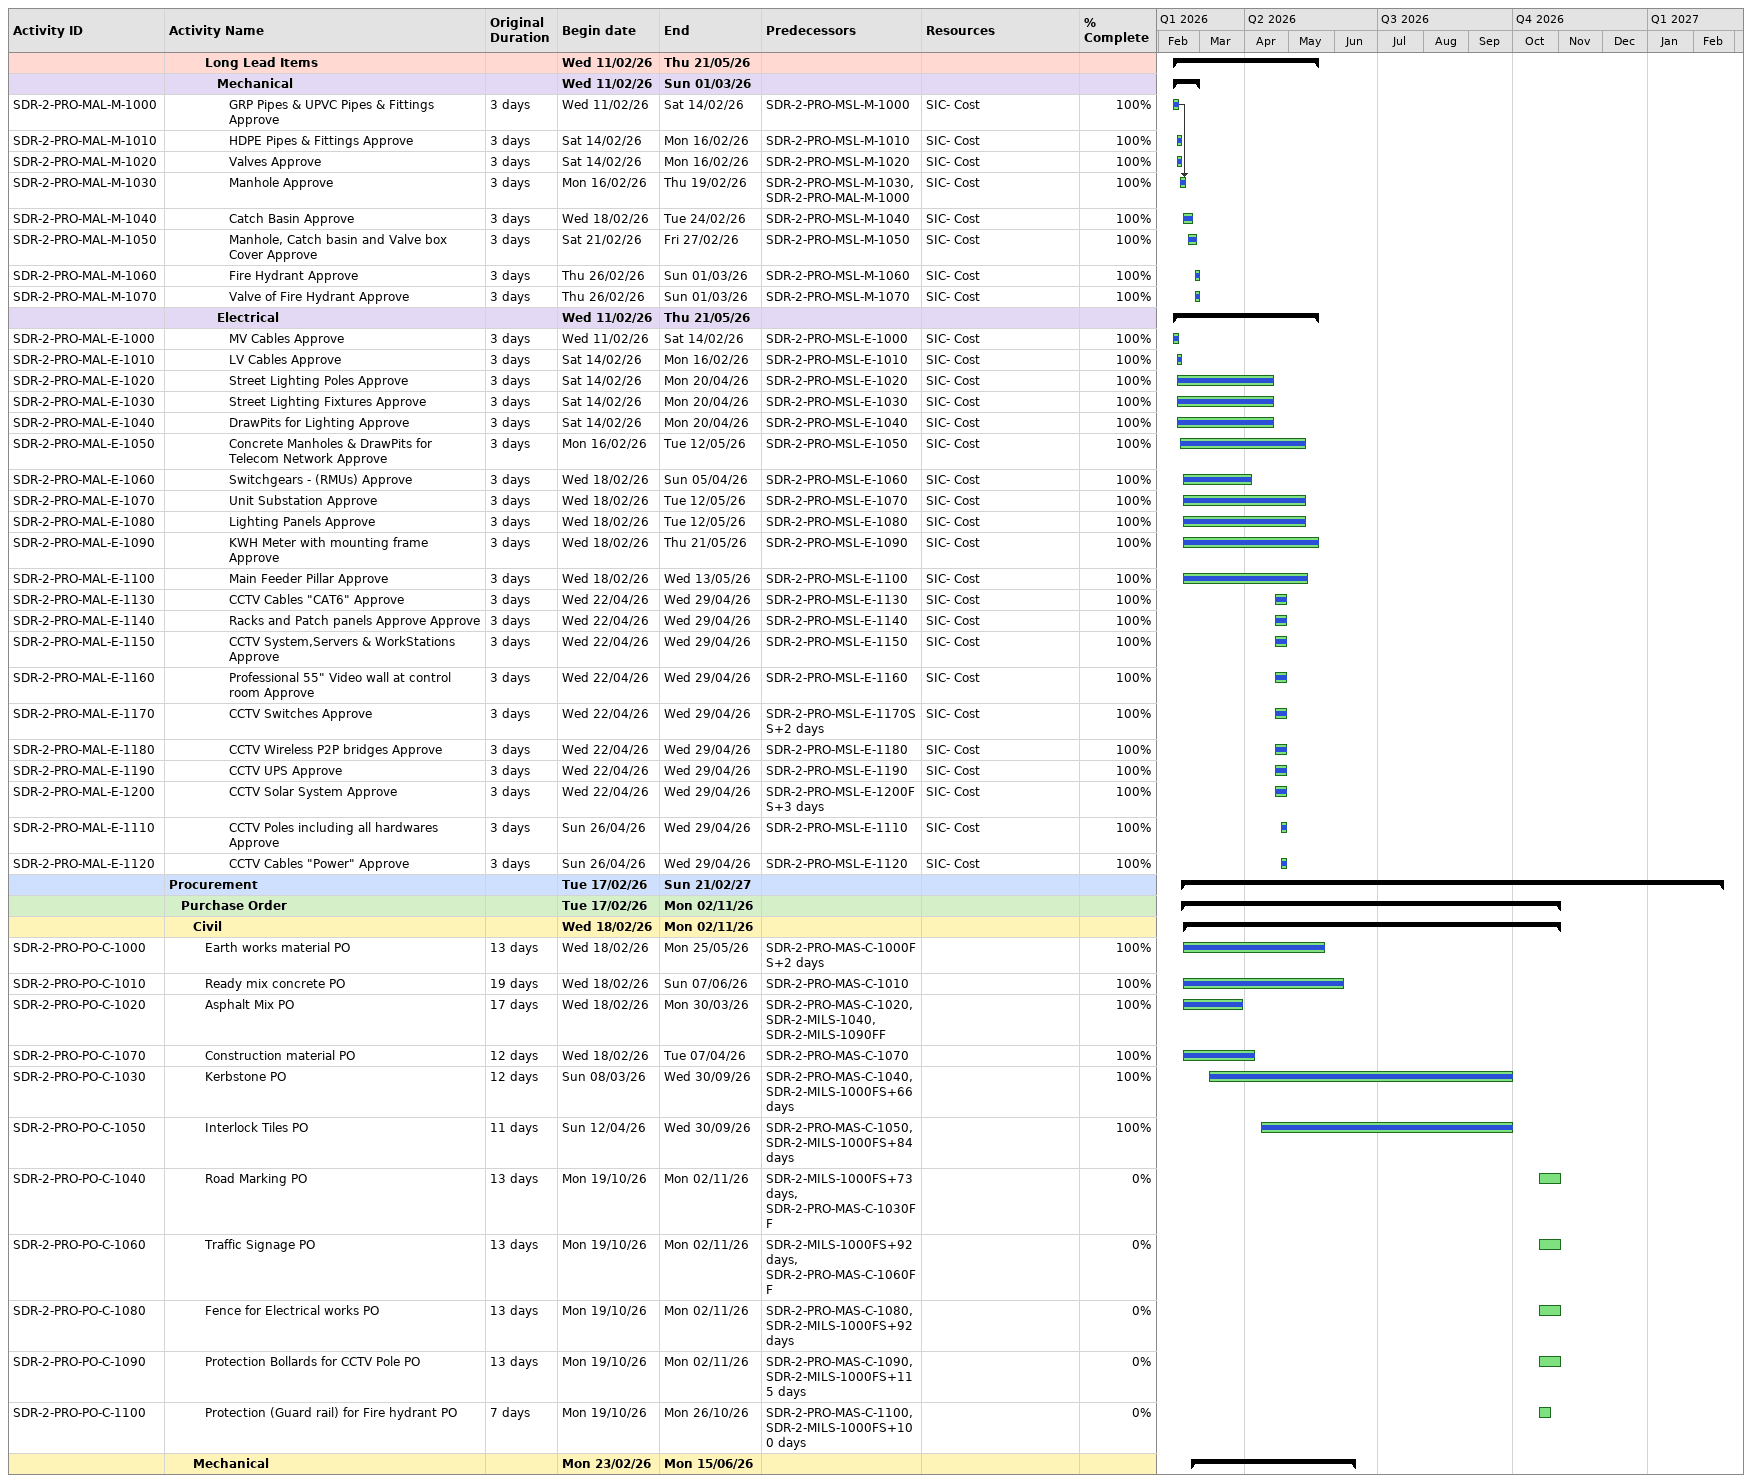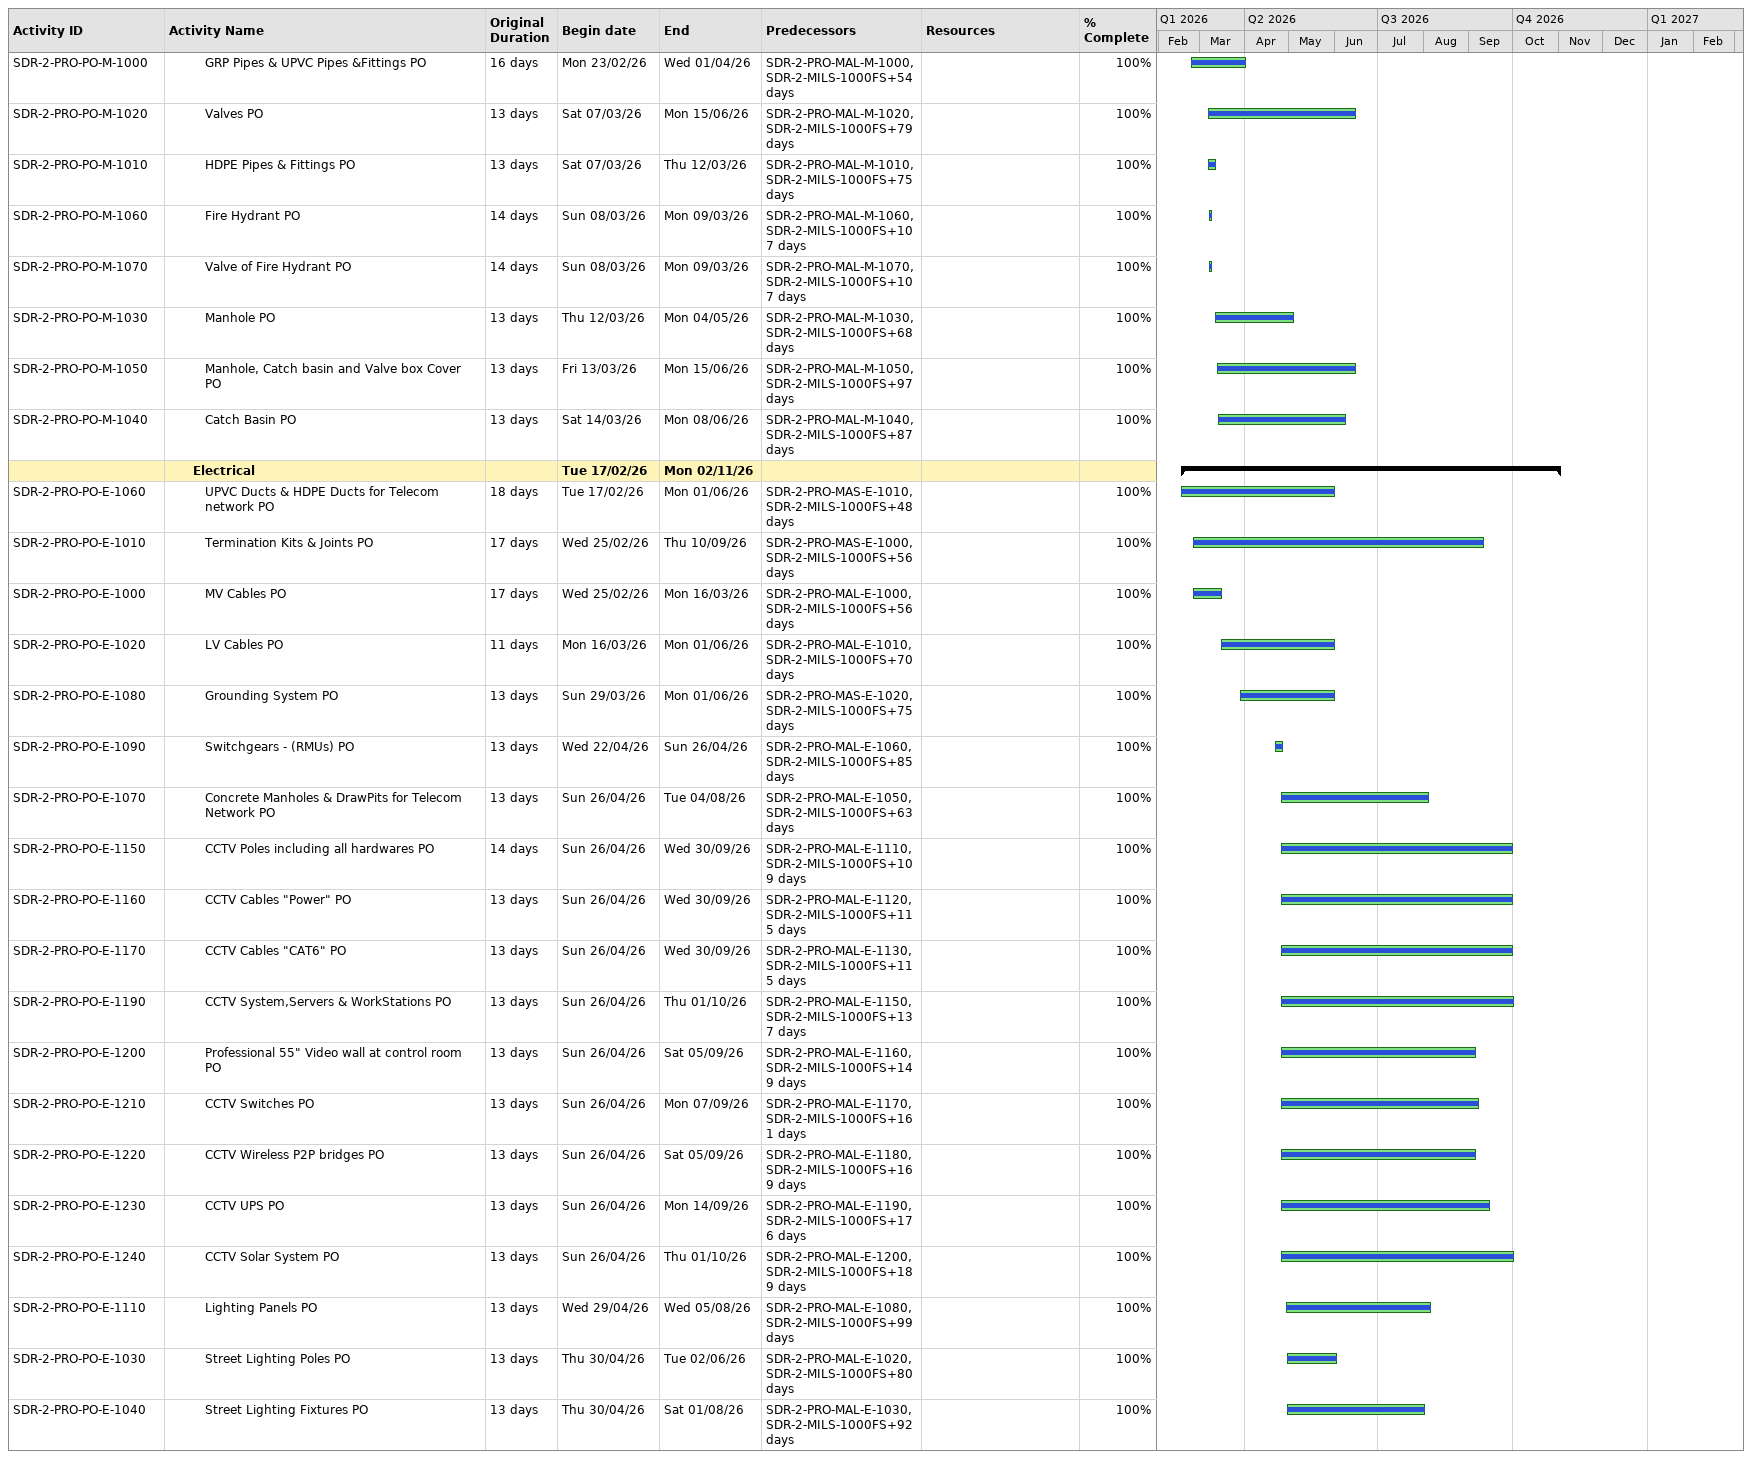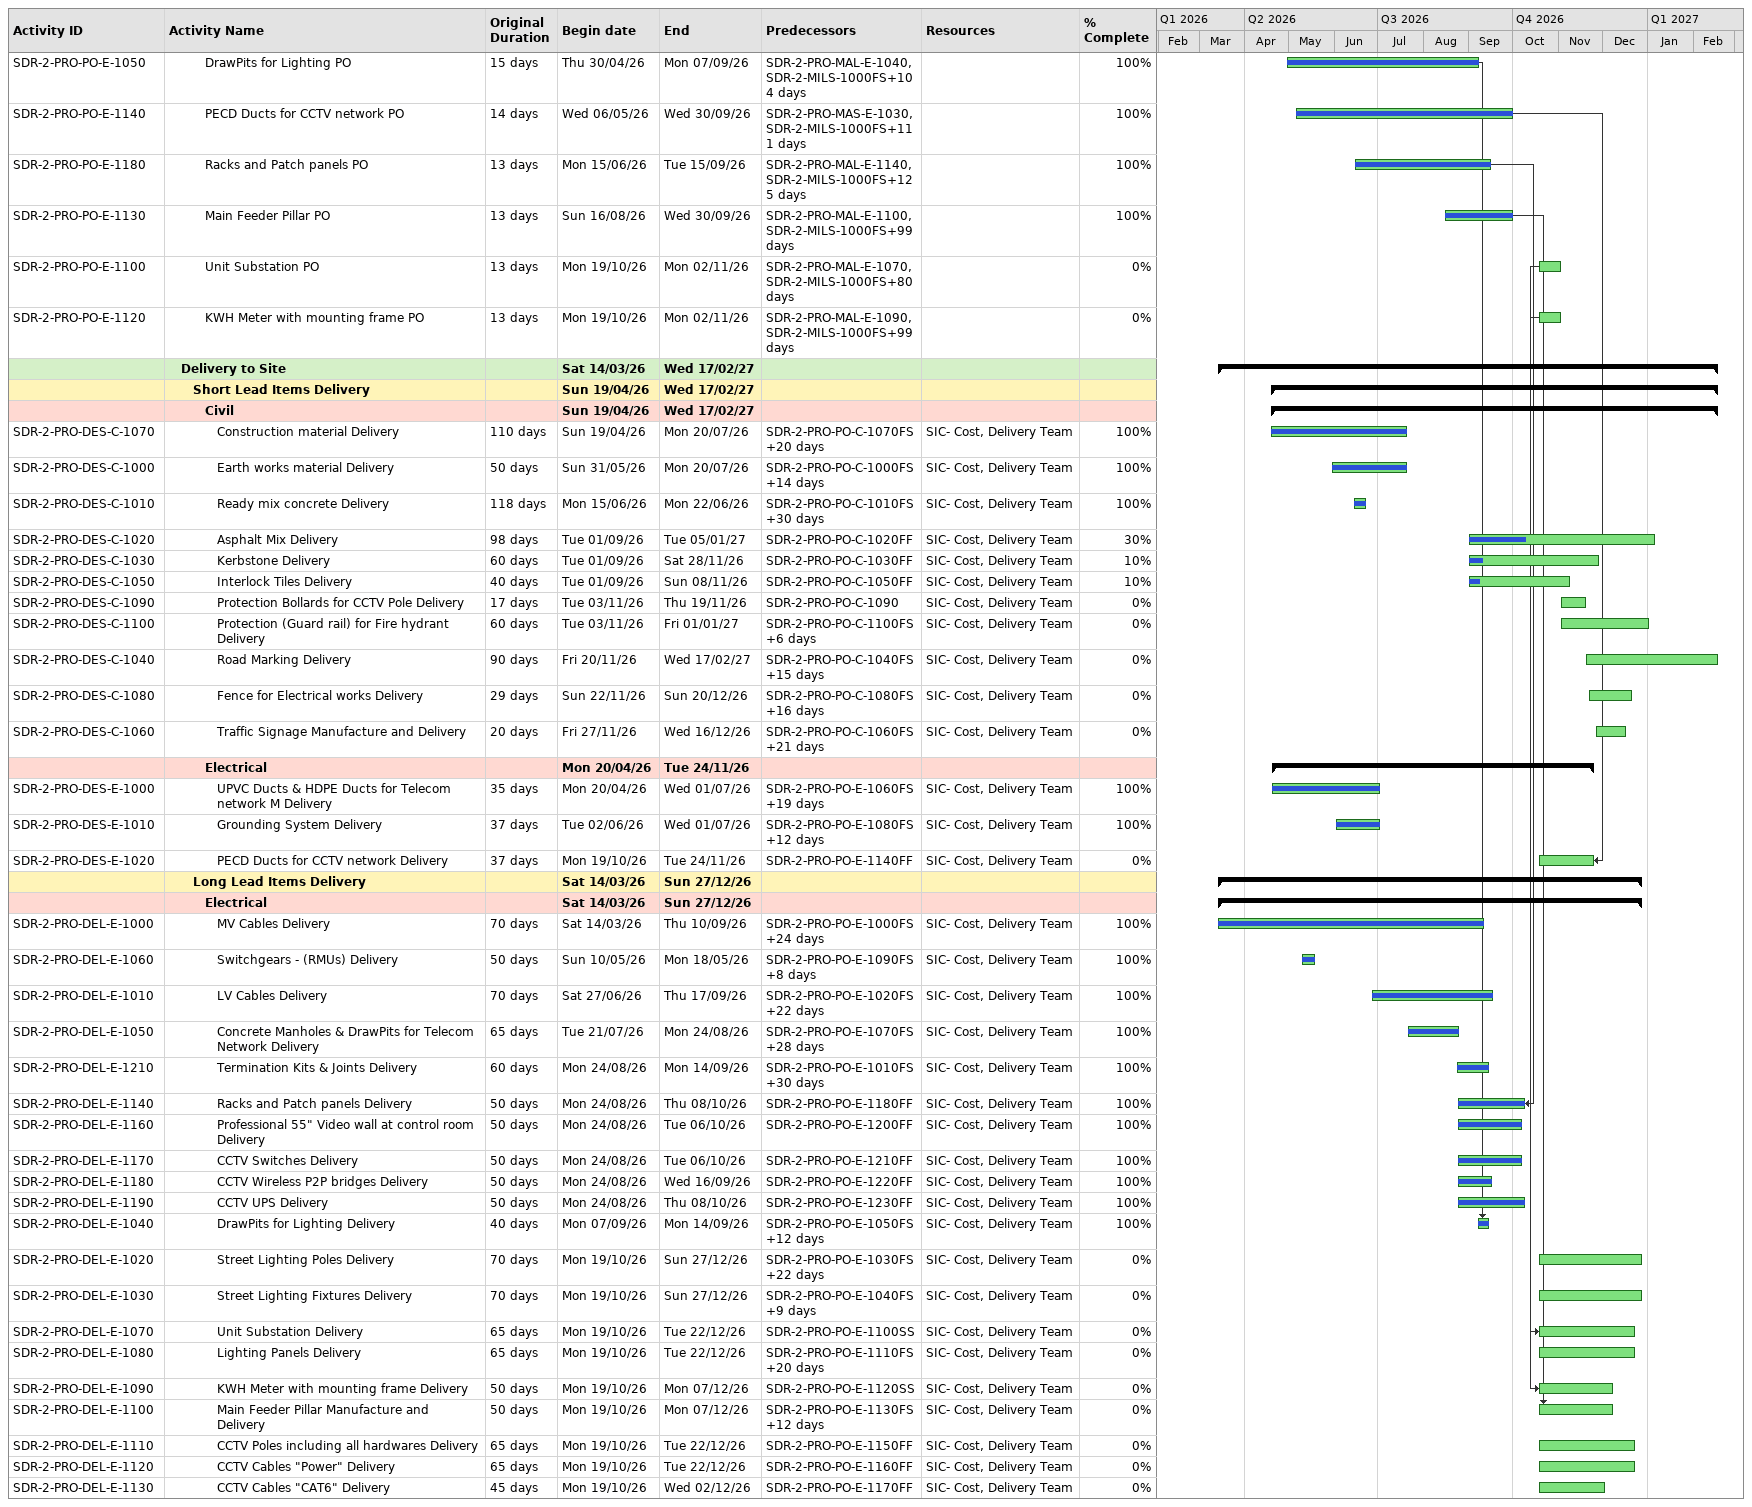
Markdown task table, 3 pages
| ID | Level | Task | Original duration | Start | Finish | Predecessors | Resources | % complete |
|---|---|---|---|---|---|---|---|---|
|  | 4 | **Long Lead Items** |  | 2026-02-11 | 2026-05-21 |  |  |  |
|  | 5 | **Mechanical** |  | 2026-02-11 | 2026-03-01 |  |  |  |
| SDR-2-PRO-MAL-M-1000 | 6 | GRP Pipes & UPVC Pipes & Fittings Approve | 3d | 2026-02-11 | 2026-02-14 | SDR-2-PRO-MSL-M-1000 | SIC- Cost | 100 |
| SDR-2-PRO-MAL-M-1010 | 6 | HDPE Pipes & Fittings Approve | 3d | 2026-02-14 | 2026-02-16 | SDR-2-PRO-MSL-M-1010 | SIC- Cost | 100 |
| SDR-2-PRO-MAL-M-1020 | 6 | Valves Approve | 3d | 2026-02-14 | 2026-02-16 | SDR-2-PRO-MSL-M-1020 | SIC- Cost | 100 |
| SDR-2-PRO-MAL-M-1030 | 6 | Manhole Approve | 3d | 2026-02-16 | 2026-02-19 | SDR-2-PRO-MSL-M-1030, SDR-2-PRO-MAL-M-1000 | SIC- Cost | 100 |
| SDR-2-PRO-MAL-M-1040 | 6 | Catch Basin Approve | 3d | 2026-02-18 | 2026-02-24 | SDR-2-PRO-MSL-M-1040 | SIC- Cost | 100 |
| SDR-2-PRO-MAL-M-1050 | 6 | Manhole, Catch basin and Valve box Cover Approve | 3d | 2026-02-21 | 2026-02-27 | SDR-2-PRO-MSL-M-1050 | SIC- Cost | 100 |
| SDR-2-PRO-MAL-M-1060 | 6 | Fire Hydrant Approve | 3d | 2026-02-26 | 2026-03-01 | SDR-2-PRO-MSL-M-1060 | SIC- Cost | 100 |
| SDR-2-PRO-MAL-M-1070 | 6 | Valve of Fire Hydrant Approve | 3d | 2026-02-26 | 2026-03-01 | SDR-2-PRO-MSL-M-1070 | SIC- Cost | 100 |
|  | 5 | **Electrical** |  | 2026-02-11 | 2026-05-21 |  |  |  |
| SDR-2-PRO-MAL-E-1000 | 6 | MV Cables Approve | 3d | 2026-02-11 | 2026-02-14 | SDR-2-PRO-MSL-E-1000 | SIC- Cost | 100 |
| SDR-2-PRO-MAL-E-1010 | 6 | LV Cables Approve | 3d | 2026-02-14 | 2026-02-16 | SDR-2-PRO-MSL-E-1010 | SIC- Cost | 100 |
| SDR-2-PRO-MAL-E-1020 | 6 | Street Lighting Poles Approve | 3d | 2026-02-14 | 2026-04-20 | SDR-2-PRO-MSL-E-1020 | SIC- Cost | 100 |
| SDR-2-PRO-MAL-E-1030 | 6 | Street Lighting Fixtures Approve | 3d | 2026-02-14 | 2026-04-20 | SDR-2-PRO-MSL-E-1030 | SIC- Cost | 100 |
| SDR-2-PRO-MAL-E-1040 | 6 | DrawPits for Lighting Approve | 3d | 2026-02-14 | 2026-04-20 | SDR-2-PRO-MSL-E-1040 | SIC- Cost | 100 |
| SDR-2-PRO-MAL-E-1050 | 6 | Concrete Manholes & DrawPits for Telecom Network Approve | 3d | 2026-02-16 | 2026-05-12 | SDR-2-PRO-MSL-E-1050 | SIC- Cost | 100 |
| SDR-2-PRO-MAL-E-1060 | 6 | Switchgears - (RMUs) Approve | 3d | 2026-02-18 | 2026-04-05 | SDR-2-PRO-MSL-E-1060 | SIC- Cost | 100 |
| SDR-2-PRO-MAL-E-1070 | 6 | Unit Substation Approve | 3d | 2026-02-18 | 2026-05-12 | SDR-2-PRO-MSL-E-1070 | SIC- Cost | 100 |
| SDR-2-PRO-MAL-E-1080 | 6 | Lighting Panels Approve | 3d | 2026-02-18 | 2026-05-12 | SDR-2-PRO-MSL-E-1080 | SIC- Cost | 100 |
| SDR-2-PRO-MAL-E-1090 | 6 | KWH Meter with mounting frame Approve | 3d | 2026-02-18 | 2026-05-21 | SDR-2-PRO-MSL-E-1090 | SIC- Cost | 100 |
| SDR-2-PRO-MAL-E-1100 | 6 | Main Feeder Pillar Approve | 3d | 2026-02-18 | 2026-05-13 | SDR-2-PRO-MSL-E-1100 | SIC- Cost | 100 |
| SDR-2-PRO-MAL-E-1130 | 6 | CCTV Cables "CAT6" Approve | 3d | 2026-04-22 | 2026-04-29 | SDR-2-PRO-MSL-E-1130 | SIC- Cost | 100 |
| SDR-2-PRO-MAL-E-1140 | 6 | Racks and Patch panels Approve Approve | 3d | 2026-04-22 | 2026-04-29 | SDR-2-PRO-MSL-E-1140 | SIC- Cost | 100 |
| SDR-2-PRO-MAL-E-1150 | 6 | CCTV System,Servers & WorkStations Approve | 3d | 2026-04-22 | 2026-04-29 | SDR-2-PRO-MSL-E-1150 | SIC- Cost | 100 |
| SDR-2-PRO-MAL-E-1160 | 6 | Professional 55" Video wall at control room Approve | 3d | 2026-04-22 | 2026-04-29 | SDR-2-PRO-MSL-E-1160 | SIC- Cost | 100 |
| SDR-2-PRO-MAL-E-1170 | 6 | CCTV Switches Approve | 3d | 2026-04-22 | 2026-04-29 | SDR-2-PRO-MSL-E-1170SS+2d | SIC- Cost | 100 |
| SDR-2-PRO-MAL-E-1180 | 6 | CCTV Wireless P2P bridges Approve | 3d | 2026-04-22 | 2026-04-29 | SDR-2-PRO-MSL-E-1180 | SIC- Cost | 100 |
| SDR-2-PRO-MAL-E-1190 | 6 | CCTV UPS Approve | 3d | 2026-04-22 | 2026-04-29 | SDR-2-PRO-MSL-E-1190 | SIC- Cost | 100 |
| SDR-2-PRO-MAL-E-1200 | 6 | CCTV Solar System Approve | 3d | 2026-04-22 | 2026-04-29 | SDR-2-PRO-MSL-E-1200FS+3d | SIC- Cost | 100 |
| SDR-2-PRO-MAL-E-1110 | 6 | CCTV Poles including all hardwares Approve | 3d | 2026-04-26 | 2026-04-29 | SDR-2-PRO-MSL-E-1110 | SIC- Cost | 100 |
| SDR-2-PRO-MAL-E-1120 | 6 | CCTV Cables "Power" Approve | 3d | 2026-04-26 | 2026-04-29 | SDR-2-PRO-MSL-E-1120 | SIC- Cost | 100 |
|  | 1 | **Procurement** |  | 2026-02-17 | 2027-02-21 |  |  |  |
|  | 2 | **Purchase Order** |  | 2026-02-17 | 2026-11-02 |  |  |  |
|  | 3 | **Civil** |  | 2026-02-18 | 2026-11-02 |  |  |  |
| SDR-2-PRO-PO-C-1000 | 4 | Earth works material PO | 13d | 2026-02-18 | 2026-05-25 | SDR-2-PRO-MAS-C-1000FS+2d |  | 100 |
| SDR-2-PRO-PO-C-1010 | 4 | Ready mix concrete PO | 19d | 2026-02-18 | 2026-06-07 | SDR-2-PRO-MAS-C-1010 |  | 100 |
| SDR-2-PRO-PO-C-1020 | 4 | Asphalt Mix PO | 17d | 2026-02-18 | 2026-03-30 | SDR-2-PRO-MAS-C-1020, SDR-2-MILS-1040, SDR-2-MILS-1090FF |  | 100 |
| SDR-2-PRO-PO-C-1070 | 4 | Construction material PO | 12d | 2026-02-18 | 2026-04-07 | SDR-2-PRO-MAS-C-1070 |  | 100 |
| SDR-2-PRO-PO-C-1030 | 4 | Kerbstone PO | 12d | 2026-03-08 | 2026-09-30 | SDR-2-PRO-MAS-C-1040, SDR-2-MILS-1000FS+66d |  | 100 |
| SDR-2-PRO-PO-C-1050 | 4 | Interlock Tiles PO | 11d | 2026-04-12 | 2026-09-30 | SDR-2-PRO-MAS-C-1050, SDR-2-MILS-1000FS+84d |  | 100 |
| SDR-2-PRO-PO-C-1040 | 4 | Road Marking PO | 13d | 2026-10-19 | 2026-11-02 | SDR-2-MILS-1000FS+73d, SDR-2-PRO-MAS-C-1030FF |  | 0 |
| SDR-2-PRO-PO-C-1060 | 4 | Traffic Signage PO | 13d | 2026-10-19 | 2026-11-02 | SDR-2-MILS-1000FS+92d, SDR-2-PRO-MAS-C-1060FF |  | 0 |
| SDR-2-PRO-PO-C-1080 | 4 | Fence for Electrical works PO | 13d | 2026-10-19 | 2026-11-02 | SDR-2-PRO-MAS-C-1080, SDR-2-MILS-1000FS+92d |  | 0 |
| SDR-2-PRO-PO-C-1090 | 4 | Protection Bollards for CCTV Pole PO | 13d | 2026-10-19 | 2026-11-02 | SDR-2-PRO-MAS-C-1090, SDR-2-MILS-1000FS+115d |  | 0 |
| SDR-2-PRO-PO-C-1100 | 4 | Protection (Guard rail) for Fire hydrant PO | 7d | 2026-10-19 | 2026-10-26 | SDR-2-PRO-MAS-C-1100, SDR-2-MILS-1000FS+100d |  | 0 |
|  | 3 | **Mechanical** |  | 2026-02-23 | 2026-06-15 |  |  |  |
| SDR-2-PRO-PO-M-1000 | 4 | GRP Pipes & UPVC Pipes &Fittings PO | 16d | 2026-02-23 | 2026-04-01 | SDR-2-PRO-MAL-M-1000, SDR-2-MILS-1000FS+54d |  | 100 |
| SDR-2-PRO-PO-M-1020 | 4 | Valves PO | 13d | 2026-03-07 | 2026-06-15 | SDR-2-PRO-MAL-M-1020, SDR-2-MILS-1000FS+79d |  | 100 |
| SDR-2-PRO-PO-M-1010 | 4 | HDPE Pipes & Fittings PO | 13d | 2026-03-07 | 2026-03-12 | SDR-2-PRO-MAL-M-1010, SDR-2-MILS-1000FS+75d |  | 100 |
| SDR-2-PRO-PO-M-1060 | 4 | Fire Hydrant PO | 14d | 2026-03-08 | 2026-03-09 | SDR-2-PRO-MAL-M-1060, SDR-2-MILS-1000FS+107d |  | 100 |
| SDR-2-PRO-PO-M-1070 | 4 | Valve of Fire Hydrant PO | 14d | 2026-03-08 | 2026-03-09 | SDR-2-PRO-MAL-M-1070, SDR-2-MILS-1000FS+107d |  | 100 |
| SDR-2-PRO-PO-M-1030 | 4 | Manhole PO | 13d | 2026-03-12 | 2026-05-04 | SDR-2-PRO-MAL-M-1030, SDR-2-MILS-1000FS+68d |  | 100 |
| SDR-2-PRO-PO-M-1050 | 4 | Manhole, Catch basin and Valve box Cover PO | 13d | 2026-03-13 | 2026-06-15 | SDR-2-PRO-MAL-M-1050, SDR-2-MILS-1000FS+97d |  | 100 |
| SDR-2-PRO-PO-M-1040 | 4 | Catch Basin PO | 13d | 2026-03-14 | 2026-06-08 | SDR-2-PRO-MAL-M-1040, SDR-2-MILS-1000FS+87d |  | 100 |
|  | 3 | **Electrical** |  | 2026-02-17 | 2026-11-02 |  |  |  |
| SDR-2-PRO-PO-E-1060 | 4 | UPVC Ducts & HDPE Ducts for Telecom network PO | 18d | 2026-02-17 | 2026-06-01 | SDR-2-PRO-MAS-E-1010, SDR-2-MILS-1000FS+48d |  | 100 |
| SDR-2-PRO-PO-E-1010 | 4 | Termination Kits & Joints PO | 17d | 2026-02-25 | 2026-09-10 | SDR-2-PRO-MAS-E-1000, SDR-2-MILS-1000FS+56d |  | 100 |
| SDR-2-PRO-PO-E-1000 | 4 | MV Cables PO | 17d | 2026-02-25 | 2026-03-16 | SDR-2-PRO-MAL-E-1000, SDR-2-MILS-1000FS+56d |  | 100 |
| SDR-2-PRO-PO-E-1020 | 4 | LV Cables PO | 11d | 2026-03-16 | 2026-06-01 | SDR-2-PRO-MAL-E-1010, SDR-2-MILS-1000FS+70d |  | 100 |
| SDR-2-PRO-PO-E-1080 | 4 | Grounding System PO | 13d | 2026-03-29 | 2026-06-01 | SDR-2-PRO-MAS-E-1020, SDR-2-MILS-1000FS+75d |  | 100 |
| SDR-2-PRO-PO-E-1090 | 4 | Switchgears - (RMUs) PO | 13d | 2026-04-22 | 2026-04-26 | SDR-2-PRO-MAL-E-1060, SDR-2-MILS-1000FS+85d |  | 100 |
| SDR-2-PRO-PO-E-1070 | 4 | Concrete Manholes & DrawPits for Telecom Network PO | 13d | 2026-04-26 | 2026-08-04 | SDR-2-PRO-MAL-E-1050, SDR-2-MILS-1000FS+63d |  | 100 |
| SDR-2-PRO-PO-E-1150 | 4 | CCTV Poles including all hardwares PO | 14d | 2026-04-26 | 2026-09-30 | SDR-2-PRO-MAL-E-1110, SDR-2-MILS-1000FS+109d |  | 100 |
| SDR-2-PRO-PO-E-1160 | 4 | CCTV Cables "Power" PO | 13d | 2026-04-26 | 2026-09-30 | SDR-2-PRO-MAL-E-1120, SDR-2-MILS-1000FS+115d |  | 100 |
| SDR-2-PRO-PO-E-1170 | 4 | CCTV Cables "CAT6" PO | 13d | 2026-04-26 | 2026-09-30 | SDR-2-PRO-MAL-E-1130, SDR-2-MILS-1000FS+115d |  | 100 |
| SDR-2-PRO-PO-E-1190 | 4 | CCTV System,Servers & WorkStations PO | 13d | 2026-04-26 | 2026-10-01 | SDR-2-PRO-MAL-E-1150, SDR-2-MILS-1000FS+137d |  | 100 |
| SDR-2-PRO-PO-E-1200 | 4 | Professional 55" Video wall at control room PO | 13d | 2026-04-26 | 2026-09-05 | SDR-2-PRO-MAL-E-1160, SDR-2-MILS-1000FS+149d |  | 100 |
| SDR-2-PRO-PO-E-1210 | 4 | CCTV Switches PO | 13d | 2026-04-26 | 2026-09-07 | SDR-2-PRO-MAL-E-1170, SDR-2-MILS-1000FS+161d |  | 100 |
| SDR-2-PRO-PO-E-1220 | 4 | CCTV Wireless P2P bridges PO | 13d | 2026-04-26 | 2026-09-05 | SDR-2-PRO-MAL-E-1180, SDR-2-MILS-1000FS+169d |  | 100 |
| SDR-2-PRO-PO-E-1230 | 4 | CCTV UPS PO | 13d | 2026-04-26 | 2026-09-14 | SDR-2-PRO-MAL-E-1190, SDR-2-MILS-1000FS+176d |  | 100 |
| SDR-2-PRO-PO-E-1240 | 4 | CCTV Solar System PO | 13d | 2026-04-26 | 2026-10-01 | SDR-2-PRO-MAL-E-1200, SDR-2-MILS-1000FS+189d |  | 100 |
| SDR-2-PRO-PO-E-1110 | 4 | Lighting Panels PO | 13d | 2026-04-29 | 2026-08-05 | SDR-2-PRO-MAL-E-1080, SDR-2-MILS-1000FS+99d |  | 100 |
| SDR-2-PRO-PO-E-1030 | 4 | Street Lighting Poles PO | 13d | 2026-04-30 | 2026-06-02 | SDR-2-PRO-MAL-E-1020, SDR-2-MILS-1000FS+80d |  | 100 |
| SDR-2-PRO-PO-E-1040 | 4 | Street Lighting Fixtures PO | 13d | 2026-04-30 | 2026-08-01 | SDR-2-PRO-MAL-E-1030, SDR-2-MILS-1000FS+92d |  | 100 |
| SDR-2-PRO-PO-E-1050 | 4 | DrawPits for Lighting PO | 15d | 2026-04-30 | 2026-09-07 | SDR-2-PRO-MAL-E-1040, SDR-2-MILS-1000FS+104d |  | 100 |
| SDR-2-PRO-PO-E-1140 | 4 | PECD Ducts for CCTV network PO | 14d | 2026-05-06 | 2026-09-30 | SDR-2-PRO-MAS-E-1030, SDR-2-MILS-1000FS+111d |  | 100 |
| SDR-2-PRO-PO-E-1180 | 4 | Racks and Patch panels PO | 13d | 2026-06-15 | 2026-09-15 | SDR-2-PRO-MAL-E-1140, SDR-2-MILS-1000FS+125d |  | 100 |
| SDR-2-PRO-PO-E-1130 | 4 | Main Feeder Pillar PO | 13d | 2026-08-16 | 2026-09-30 | SDR-2-PRO-MAL-E-1100, SDR-2-MILS-1000FS+99d |  | 100 |
| SDR-2-PRO-PO-E-1100 | 4 | Unit Substation PO | 13d | 2026-10-19 | 2026-11-02 | SDR-2-PRO-MAL-E-1070, SDR-2-MILS-1000FS+80d |  | 0 |
| SDR-2-PRO-PO-E-1120 | 4 | KWH Meter with mounting frame PO | 13d | 2026-10-19 | 2026-11-02 | SDR-2-PRO-MAL-E-1090, SDR-2-MILS-1000FS+99d |  | 0 |
|  | 2 | **Delivery to Site** |  | 2026-03-14 | 2027-02-17 |  |  |  |
|  | 3 | **Short Lead Items Delivery** |  | 2026-04-19 | 2027-02-17 |  |  |  |
|  | 4 | **Civil** |  | 2026-04-19 | 2027-02-17 |  |  |  |
| SDR-2-PRO-DES-C-1070 | 5 | Construction material Delivery | 110d | 2026-04-19 | 2026-07-20 | SDR-2-PRO-PO-C-1070FS+20d | SIC- Cost, Delivery Team | 100 |
| SDR-2-PRO-DES-C-1000 | 5 | Earth works material Delivery | 50d | 2026-05-31 | 2026-07-20 | SDR-2-PRO-PO-C-1000FS+14d | SIC- Cost, Delivery Team | 100 |
| SDR-2-PRO-DES-C-1010 | 5 | Ready mix concrete Delivery | 118d | 2026-06-15 | 2026-06-22 | SDR-2-PRO-PO-C-1010FS+30d | SIC- Cost, Delivery Team | 100 |
| SDR-2-PRO-DES-C-1020 | 5 | Asphalt Mix Delivery | 98d | 2026-09-01 | 2027-01-05 | SDR-2-PRO-PO-C-1020FF | SIC- Cost, Delivery Team | 30 |
| SDR-2-PRO-DES-C-1030 | 5 | Kerbstone Delivery | 60d | 2026-09-01 | 2026-11-28 | SDR-2-PRO-PO-C-1030FF | SIC- Cost, Delivery Team | 10 |
| SDR-2-PRO-DES-C-1050 | 5 | Interlock Tiles Delivery | 40d | 2026-09-01 | 2026-11-08 | SDR-2-PRO-PO-C-1050FF | SIC- Cost, Delivery Team | 10 |
| SDR-2-PRO-DES-C-1090 | 5 | Protection Bollards for CCTV Pole Delivery | 17d | 2026-11-03 | 2026-11-19 | SDR-2-PRO-PO-C-1090 | SIC- Cost, Delivery Team | 0 |
| SDR-2-PRO-DES-C-1100 | 5 | Protection (Guard rail) for Fire hydrant Delivery | 60d | 2026-11-03 | 2027-01-01 | SDR-2-PRO-PO-C-1100FS+6d | SIC- Cost, Delivery Team | 0 |
| SDR-2-PRO-DES-C-1040 | 5 | Road Marking Delivery | 90d | 2026-11-20 | 2027-02-17 | SDR-2-PRO-PO-C-1040FS+15d | SIC- Cost, Delivery Team | 0 |
| SDR-2-PRO-DES-C-1080 | 5 | Fence for Electrical works Delivery | 29d | 2026-11-22 | 2026-12-20 | SDR-2-PRO-PO-C-1080FS+16d | SIC- Cost, Delivery Team | 0 |
| SDR-2-PRO-DES-C-1060 | 5 | Traffic Signage Manufacture and Delivery | 20d | 2026-11-27 | 2026-12-16 | SDR-2-PRO-PO-C-1060FS+21d | SIC- Cost, Delivery Team | 0 |
|  | 4 | **Electrical** |  | 2026-04-20 | 2026-11-24 |  |  |  |
| SDR-2-PRO-DES-E-1000 | 5 | UPVC Ducts & HDPE Ducts for Telecom network M Delivery | 35d | 2026-04-20 | 2026-07-01 | SDR-2-PRO-PO-E-1060FS+19d | SIC- Cost, Delivery Team | 100 |
| SDR-2-PRO-DES-E-1010 | 5 | Grounding System Delivery | 37d | 2026-06-02 | 2026-07-01 | SDR-2-PRO-PO-E-1080FS+12d | SIC- Cost, Delivery Team | 100 |
| SDR-2-PRO-DES-E-1020 | 5 | PECD Ducts for CCTV network Delivery | 37d | 2026-10-19 | 2026-11-24 | SDR-2-PRO-PO-E-1140FF | SIC- Cost, Delivery Team | 0 |
|  | 3 | **Long Lead Items Delivery** |  | 2026-03-14 | 2026-12-27 |  |  |  |
|  | 4 | **Electrical** |  | 2026-03-14 | 2026-12-27 |  |  |  |
| SDR-2-PRO-DEL-E-1000 | 5 | MV Cables Delivery | 70d | 2026-03-14 | 2026-09-10 | SDR-2-PRO-PO-E-1000FS+24d | SIC- Cost, Delivery Team | 100 |
| SDR-2-PRO-DEL-E-1060 | 5 | Switchgears - (RMUs) Delivery | 50d | 2026-05-10 | 2026-05-18 | SDR-2-PRO-PO-E-1090FS+8d | SIC- Cost, Delivery Team | 100 |
| SDR-2-PRO-DEL-E-1010 | 5 | LV Cables Delivery | 70d | 2026-06-27 | 2026-09-17 | SDR-2-PRO-PO-E-1020FS+22d | SIC- Cost, Delivery Team | 100 |
| SDR-2-PRO-DEL-E-1050 | 5 | Concrete Manholes & DrawPits for Telecom Network Delivery | 65d | 2026-07-21 | 2026-08-24 | SDR-2-PRO-PO-E-1070FS+28d | SIC- Cost, Delivery Team | 100 |
| SDR-2-PRO-DEL-E-1210 | 5 | Termination Kits & Joints Delivery | 60d | 2026-08-24 | 2026-09-14 | SDR-2-PRO-PO-E-1010FS+30d | SIC- Cost, Delivery Team | 100 |
| SDR-2-PRO-DEL-E-1140 | 5 | Racks and Patch panels Delivery | 50d | 2026-08-24 | 2026-10-08 | SDR-2-PRO-PO-E-1180FF | SIC- Cost, Delivery Team | 100 |
| SDR-2-PRO-DEL-E-1160 | 5 | Professional 55" Video wall at control room Delivery | 50d | 2026-08-24 | 2026-10-06 | SDR-2-PRO-PO-E-1200FF | SIC- Cost, Delivery Team | 100 |
| SDR-2-PRO-DEL-E-1170 | 5 | CCTV Switches Delivery | 50d | 2026-08-24 | 2026-10-06 | SDR-2-PRO-PO-E-1210FF | SIC- Cost, Delivery Team | 100 |
| SDR-2-PRO-DEL-E-1180 | 5 | CCTV Wireless P2P bridges Delivery | 50d | 2026-08-24 | 2026-09-16 | SDR-2-PRO-PO-E-1220FF | SIC- Cost, Delivery Team | 100 |
| SDR-2-PRO-DEL-E-1190 | 5 | CCTV UPS Delivery | 50d | 2026-08-24 | 2026-10-08 | SDR-2-PRO-PO-E-1230FF | SIC- Cost, Delivery Team | 100 |
| SDR-2-PRO-DEL-E-1040 | 5 | DrawPits for Lighting Delivery | 40d | 2026-09-07 | 2026-09-14 | SDR-2-PRO-PO-E-1050FS+12d | SIC- Cost, Delivery Team | 100 |
| SDR-2-PRO-DEL-E-1020 | 5 | Street Lighting Poles Delivery | 70d | 2026-10-19 | 2026-12-27 | SDR-2-PRO-PO-E-1030FS+22d | SIC- Cost, Delivery Team | 0 |
| SDR-2-PRO-DEL-E-1030 | 5 | Street Lighting Fixtures Delivery | 70d | 2026-10-19 | 2026-12-27 | SDR-2-PRO-PO-E-1040FS+9d | SIC- Cost, Delivery Team | 0 |
| SDR-2-PRO-DEL-E-1070 | 5 | Unit Substation Delivery | 65d | 2026-10-19 | 2026-12-22 | SDR-2-PRO-PO-E-1100SS | SIC- Cost, Delivery Team | 0 |
| SDR-2-PRO-DEL-E-1080 | 5 | Lighting Panels Delivery | 65d | 2026-10-19 | 2026-12-22 | SDR-2-PRO-PO-E-1110FS+20d | SIC- Cost, Delivery Team | 0 |
| SDR-2-PRO-DEL-E-1090 | 5 | KWH Meter with mounting frame Delivery | 50d | 2026-10-19 | 2026-12-07 | SDR-2-PRO-PO-E-1120SS | SIC- Cost, Delivery Team | 0 |
| SDR-2-PRO-DEL-E-1100 | 5 | Main Feeder Pillar Manufacture and Delivery | 50d | 2026-10-19 | 2026-12-07 | SDR-2-PRO-PO-E-1130FS+12d | SIC- Cost, Delivery Team | 0 |
| SDR-2-PRO-DEL-E-1110 | 5 | CCTV Poles including all hardwares Delivery | 65d | 2026-10-19 | 2026-12-22 | SDR-2-PRO-PO-E-1150FF | SIC- Cost, Delivery Team | 0 |
| SDR-2-PRO-DEL-E-1120 | 5 | CCTV Cables "Power" Delivery | 65d | 2026-10-19 | 2026-12-22 | SDR-2-PRO-PO-E-1160FF | SIC- Cost, Delivery Team | 0 |
| SDR-2-PRO-DEL-E-1130 | 5 | CCTV Cables "CAT6" Delivery | 45d | 2026-10-19 | 2026-12-02 | SDR-2-PRO-PO-E-1170FF | SIC- Cost, Delivery Team | 0 |
